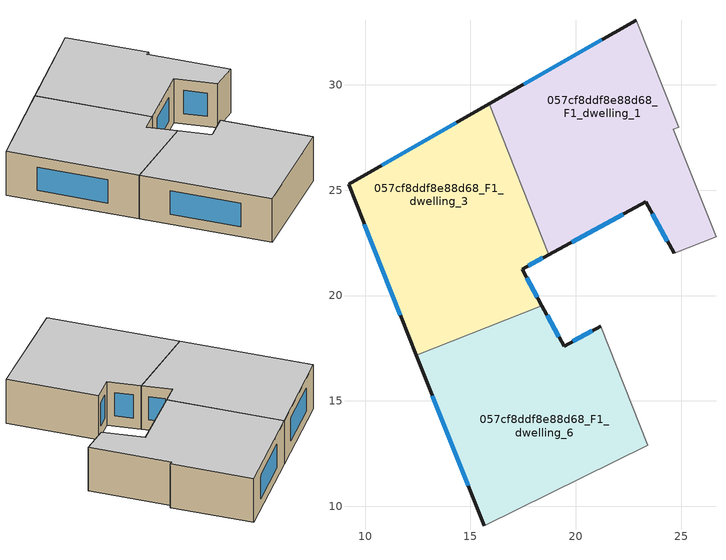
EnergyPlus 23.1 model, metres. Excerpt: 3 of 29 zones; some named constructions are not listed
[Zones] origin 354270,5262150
057cf8ddf8e88d68_F1_dwelling_1
 floor to 057cf8ddf8e88d68_F0_dwelling_1 (EU_floor_Construction): 22.87,33.08 24.89,28 24.64,27.9 24.89,27.25 20.01,24.84 17.47,29.99 z3
 floor to 057cf8ddf8e88d68_F0_dwelling_2 (EU_floor_Construction): 17.47,29.99 20.01,24.84 17.98,23.84 15.89,29.09 z3
 floor to 057cf8ddf8e88d68_F0_dwelling_4 (EU_floor_Construction): 22.45,26.04 23.32,24.45 18.73,21.95 17.98,23.84 z3
 floor to 057cf8ddf8e88d68_F0_dwelling_3 (EU_floor_Construction): 24.89,27.25 26.66,22.8 24.67,22.01 23.33,24.46 22.45,26.05 z3
 wall outside (EU_wall_Construction): 22.87,33.08 15.89,29.09 / 18.73,21.95 23.32,24.45 24.66,22.01 z3:6
 wall to 057cf8ddf8e88d68_F1_dwelling_3 (EU_wall_Construction): 15.89,29.09 18.73,21.95 z3:6
 wall to 057cf8ddf8e88d68_F1_dwelling_0 (EU_wall_Construction): 24.89,28 22.87,33.08 z3:6
 wall to 057cf8ddf8e88d68_F1_dwelling_2 (EU_wall_Construction): 26.66,22.8 24.64,27.9 24.89,28 z3:6
 wall to 057cf8ddf8e88d68_F1_dwelling_5 (EU_wall_Construction): 24.66,22.01 26.66,22.8 z3:6
 window (EU_Window_Construction): 21.23,32.14 17.53,30.03 / 23.64,23.88 24.35,22.58 / 19.81,22.54 22.24,23.86 z3.7:5.3
 ceiling to 057cf8ddf8e88d68_F2_dwelling_1 (EU_floor_Construction): 26.66,22.8 24.64,27.9 24.89,28 22.87,33.08 15.89,29.09 18.73,21.95 23.32,24.45 24.66,22.01 z6
057cf8ddf8e88d68_F1_dwelling_3
 floor to 057cf8ddf8e88d68_F0_dwelling_2 (EU_floor_Construction): 15.89,29.09 17.98,23.84 11.13,20.46 9.21,25.28 z3
 floor to 057cf8ddf8e88d68_F0_dwelling_4 (EU_floor_Construction): 17.98,23.84 18.73,21.95 17.45,21.25 18.39,19.52 12.44,17.16 11.13,20.46 z3
 wall outside (EU_wall_Construction): 15.89,29.09 9.21,25.28 12.44,17.16 / 18.4,19.52 17.45,21.25 18.73,21.95 z3:6
 wall to 057cf8ddf8e88d68_F1_dwelling_6 (EU_wall_Construction): 12.44,17.16 18.4,19.52 z3:6
 window (EU_Window_Construction): 9.97,23.38 11.68,19.07 / 14.32,28.2 10.78,26.18 / 17.75,21.42 18.43,21.79 / 18.17,19.93 17.67,20.85 z3.7:5.3
 ceiling to 057cf8ddf8e88d68_F2_dwelling_3 (EU_floor_Construction): 18.4,19.52 17.45,21.25 18.73,21.95 15.89,29.09 9.21,25.28 12.44,17.16 z6
057cf8ddf8e88d68_F1_dwelling_6
 floor to 057cf8ddf8e88d68_F0_dwelling_7 (EU_floor_Construction): 21.19,18.55 23.43,12.9 15.65,9.07 13.6,14.21 19.66,17.2 19.45,17.6 z3
 floor to 057cf8ddf8e88d68_F0_dwelling_4 (EU_floor_Construction): 18.39,19.52 19.66,17.2 13.6,14.21 12.44,17.16 z3
 wall outside (EU_wall_Construction): 12.44,17.16 15.65,9.07 / 21.19,18.55 19.45,17.6 18.4,19.52 z3:6
 wall adiabatic (EU_wall_Construction): 15.65,9.07 23.43,12.9 z3:6
 wall to 057cf8ddf8e88d68_F1_dwelling_5 (EU_wall_Construction): 23.43,12.9 21.19,18.55 z3:6
 window (EU_Window_Construction): 13.19,15.26 14.89,10.97 / 19.2,18.05 18.64,19.07 / 20.78,18.33 19.86,17.82 z3.7:5.3
 ceiling to 057cf8ddf8e88d68_F2_dwelling_6 (EU_floor_Construction): 23.43,12.9 21.19,18.55 19.45,17.6 18.4,19.52 12.44,17.16 15.65,9.07 z6
[SCHEDULE:CONSTANT]
Name | Hourly Value
EU_AlwaysOn | 1
EU_CoolingOff | 0
[SCHEDULE:FILE] Column Number=1; Rows to Skip at Top=0; Number of Hours of Data=8760; Column Separator=Comma; Interpolate to Timestep=No; Minutes per Item=60; Adjust Schedule for Daylight Savings=Yes
Name | File
EU_Step8_GainSchedule_057cf8ddf8e88d68_F3_dwelling_2_f000 | ../../schedules/057cf8ddf8e88d68/057cf8ddf8e88d68_F3_dwelling_2_f000_gain.csv
EU_Step8_GainSchedule_057cf8ddf8e88d68_F3_dwelling_3_f000 | ../../schedules/057cf8ddf8e88d68/057cf8ddf8e88d68_F3_dwelling_3_f000_gain.csv
EU_Step8_GainSchedule_057cf8ddf8e88d68_F3_dwelling_4_f000 | ../../schedules/057cf8ddf8e88d68/057cf8ddf8e88d68_F3_dwelling_4_f000_gain.csv
EU_Step8_GainSchedule_057cf8ddf8e88d68_F3_dwelling_5_f000 | ../../schedules/057cf8ddf8e88d68/057cf8ddf8e88d68_F3_dwelling_5_f000_gain.csv
EU_Step8_GainSchedule_057cf8ddf8e88d68_F3_dwelling_6_f000 | ../../schedules/057cf8ddf8e88d68/057cf8ddf8e88d68_F3_dwelling_6_f000_gain.csv
